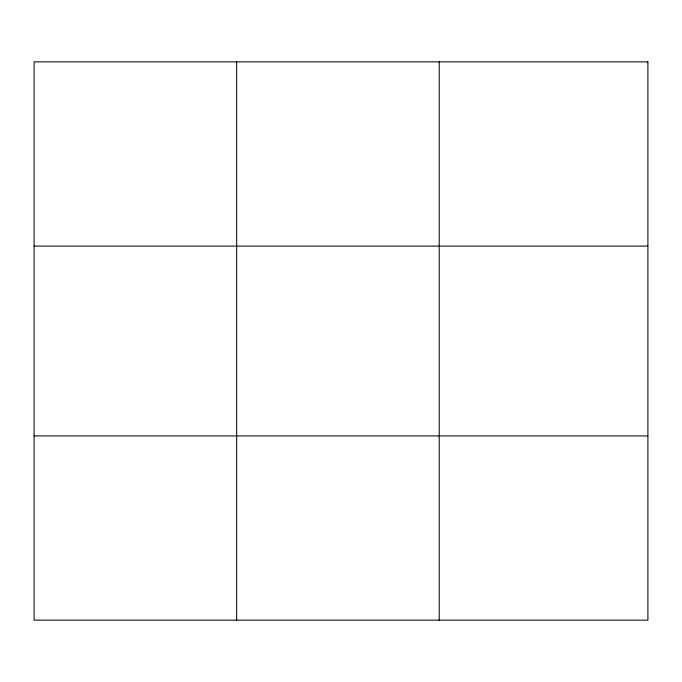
<?xml version="1.0" encoding="UTF-8"?>
<svg xmlns="http://www.w3.org/2000/svg" width="682" height="682" viewBox="0 0 682 682"><rect width="100%" height="100%" fill="white"/><g stroke="black" fill="none" stroke-linecap="round" stroke-linejoin="round"><path stroke-width="1.02" d="M34.1 246.091L647.9 246.091M34.1 435.909L647.9 435.909M439.208 61.857L439.208 620.143M236.654 61.857L236.654 620.143M647.9 61.857L647.9 620.143L34.1 620.143L34.1 61.857L647.9 61.857"/></g></svg>
